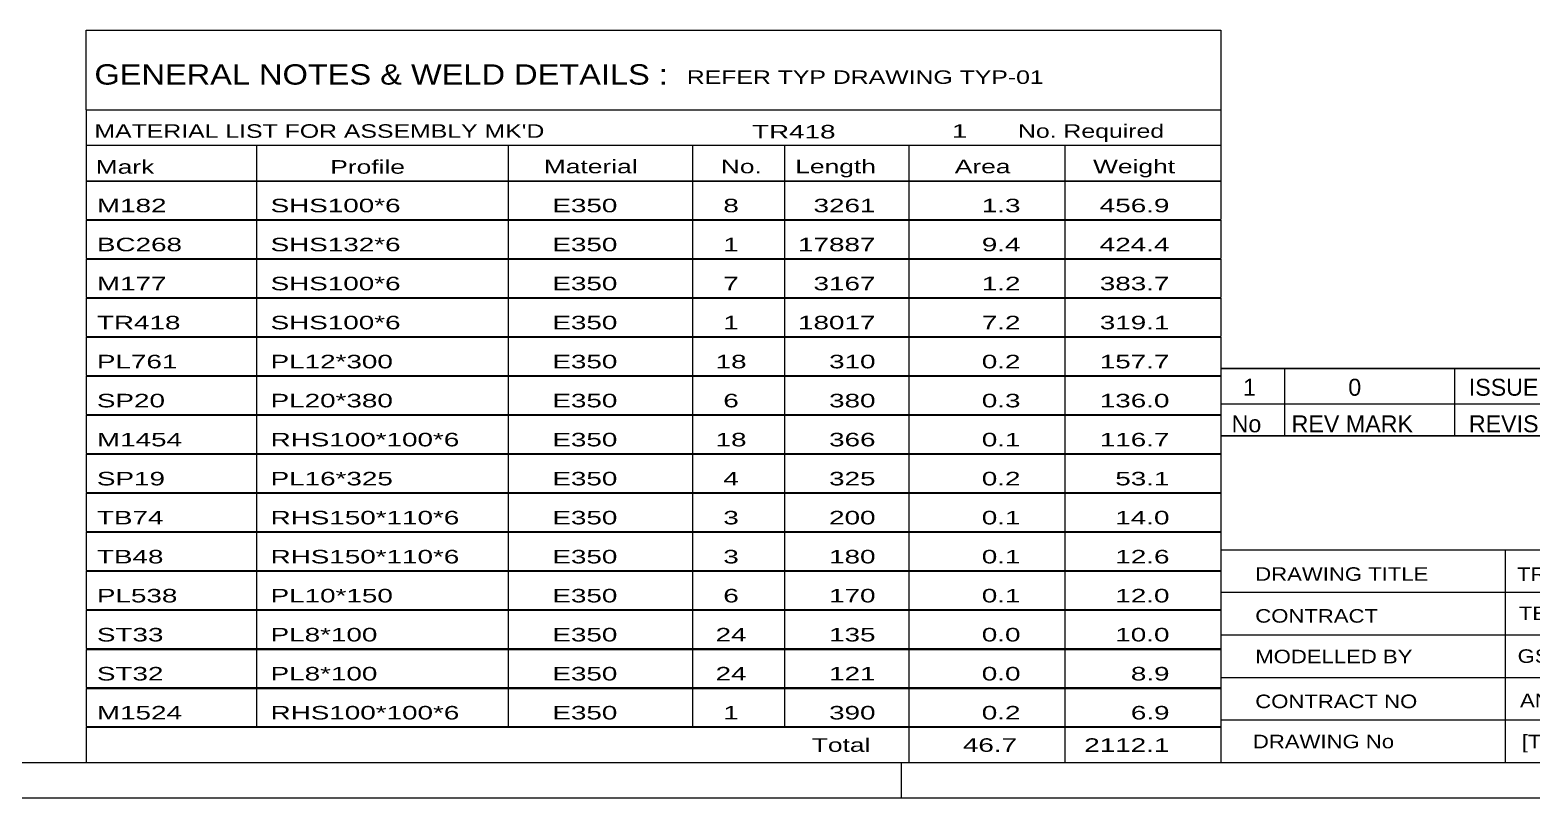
# Model space of a CAD drawing. Header units: millimetres. Extents: x -111 to 730, y -414 to 180.
# Drawn here: x 397.6 to 609.4, y -413.8 to -305.6 of the extents above; entities that cross this region are included whole.
import ezdxf

# ---------------------------------------------------------------- set-up
doc = ezdxf.new("R2010")
doc.units = ezdxf.units.MM
doc.styles.add('Arial Narrow', font='ARIALN.TTF', dxfattribs={"height": 0.2})

# ---------------------------------------------------------------- blocks, each defined once
blk = doc.blocks.new('Unknown-717263172-16075')
at = {"color": 7, "linetype": 'Continuous'}
for p, q in [((405.5, -305.58), (565.5, -305.58)), ((405.5, -316.83), (405.5, -305.58)), ((565.5, -305.58), (565.5, -316.83)), ((405.5, -316.83), (565.5, -316.83)), ((405.5, -316.83), (405.5, -321.83)), ((565.5, -316.83), (565.5, -321.83)), ((405.5, -321.83), (565.5, -321.83)), ((405.5, -321.83), (405.5, -326.83)), ((429.5, -321.83), (429.5, -326.83)), ((465, -321.83), (465, -326.83)), ((491, -321.83), (491, -326.83)), ((504, -321.83), (504, -326.83)), ((521.5, -321.83), (521.5, -326.83)), ((543.5, -321.83), (543.5, -326.83)), ((565.5, -321.83), (565.5, -326.83)), ((405.5, -326.83), (565.5, -326.83)), ((405.5, -326.88), (405.5, -332.28)), ((405.5, -326.88), (565.5, -326.88)), ((429.5, -326.83), (429.5, -332.33)), ((465, -326.83), (465, -332.33)), ((491, -326.83), (491, -332.33)), ((504, -326.83), (504, -332.33)), ((521.5, -326.83), (521.5, -332.33)), ((543.5, -326.83), (543.5, -332.33)), ((565.5, -326.88), (565.5, -332.28)), ((405.5, -332.28), (565.5, -332.28)), ((405.5, -332.38), (405.5, -337.78)), ((405.5, -332.38), (565.5, -332.38)), ((429.5, -332.33), (429.5, -337.83)), ((465, -332.33), (465, -337.83)), ((491, -332.33), (491, -337.83)), ((504, -332.33), (504, -337.83)), ((521.5, -332.33), (521.5, -337.83)), ((543.5, -332.33), (543.5, -337.83)), ((565.5, -332.38), (565.5, -337.78)), ((405.5, -337.78), (565.5, -337.78)), ((405.5, -337.88), (405.5, -343.28)), ((405.5, -337.88), (565.5, -337.88)), ((429.5, -337.83), (429.5, -343.33)), ((465, -337.83), (465, -343.33)), ((491, -337.83), (491, -343.33)), ((504, -337.83), (504, -343.33)), ((521.5, -337.83), (521.5, -343.33)), ((543.5, -337.83), (543.5, -343.33)), ((565.5, -337.88), (565.5, -343.28)), ((405.5, -343.28), (565.5, -343.28)), ((405.5, -343.38), (405.5, -348.78)), ((405.5, -343.38), (565.5, -343.38)), ((429.5, -343.33), (429.5, -348.83)), ((465, -343.33), (465, -348.83)), ((491, -343.33), (491, -348.83)), ((504, -343.33), (504, -348.83)), ((521.5, -343.33), (521.5, -348.83)), ((543.5, -343.33), (543.5, -348.83)), ((565.5, -343.38), (565.5, -348.78)), ((405.5, -348.78), (565.5, -348.78)), ((405.5, -348.88), (405.5, -354.28)), ((405.5, -348.88), (565.5, -348.88)), ((429.5, -348.83), (429.5, -354.33)), ((465, -348.83), (465, -354.33)), ((491, -348.83), (491, -354.33)), ((504, -348.83), (504, -354.33)), ((521.5, -348.83), (521.5, -354.33)), ((543.5, -348.83), (543.5, -354.33)), ((565.5, -348.88), (565.5, -354.28)), ((405.5, -354.28), (565.5, -354.28)), ((405.5, -354.38), (405.5, -359.78)), ((405.5, -354.38), (565.5, -354.38)), ((429.5, -354.33), (429.5, -359.83)), ((465, -354.33), (465, -359.83)), ((491, -354.33), (491, -359.83)), ((504, -354.33), (504, -359.83)), ((521.5, -354.33), (521.5, -359.83)), ((543.5, -354.33), (543.5, -359.83)), ((565.5, -354.38), (565.5, -359.78)), ((405.5, -359.78), (565.5, -359.78)), ((405.5, -359.88), (405.5, -365.28)), ((405.5, -359.88), (565.5, -359.88)), ((429.5, -359.83), (429.5, -365.33)), ((465, -359.83), (465, -365.33)), ((491, -359.83), (491, -365.33)), ((504, -359.83), (504, -365.33)), ((521.5, -359.83), (521.5, -365.33)), ((543.5, -359.83), (543.5, -365.33)), ((565.5, -359.88), (565.5, -365.28)), ((405.5, -365.28), (565.5, -365.28)), ((405.5, -365.38), (405.5, -370.78)), ((405.5, -365.38), (565.5, -365.38)), ((429.5, -365.33), (429.5, -370.83)), ((465, -365.33), (465, -370.83)), ((491, -365.33), (491, -370.83)), ((504, -365.33), (504, -370.83)), ((521.5, -365.33), (521.5, -370.83)), ((543.5, -365.33), (543.5, -370.83)), ((565.5, -365.38), (565.5, -370.78)), ((405.5, -370.78), (565.5, -370.78)), ((405.5, -370.88), (405.5, -376.28)), ((405.5, -370.88), (565.5, -370.88)), ((429.5, -370.83), (429.5, -376.33)), ((465, -370.83), (465, -376.33)), ((491, -370.83), (491, -376.33)), ((504, -370.83), (504, -376.33)), ((521.5, -370.83), (521.5, -376.33)), ((543.5, -370.83), (543.5, -376.33)), ((565.5, -370.88), (565.5, -376.28)), ((405.5, -376.28), (565.5, -376.28)), ((405.5, -376.38), (405.5, -381.78)), ((405.5, -376.38), (565.5, -376.38)), ((429.5, -376.33), (429.5, -381.83)), ((465, -376.33), (465, -381.83)), ((491, -376.33), (491, -381.83)), ((504, -376.33), (504, -381.83)), ((521.5, -376.33), (521.5, -381.83)), ((543.5, -376.33), (543.5, -381.83)), ((565.5, -376.38), (565.5, -381.78)), ((405.5, -381.78), (565.5, -381.78)), ((405.5, -381.88), (405.5, -387.28)), ((405.5, -381.88), (565.5, -381.88)), ((429.5, -381.83), (429.5, -387.33)), ((465, -381.83), (465, -387.33)), ((491, -381.83), (491, -387.33)), ((504, -381.83), (504, -387.33)), ((521.5, -381.83), (521.5, -387.33)), ((543.5, -381.83), (543.5, -387.33)), ((565.5, -381.88), (565.5, -387.28)), ((405.5, -387.28), (565.5, -387.28)), ((405.5, -387.38), (405.5, -392.78)), ((405.5, -387.38), (565.5, -387.38)), ((429.5, -387.33), (429.5, -392.83)), ((465, -387.33), (465, -392.83)), ((491, -387.33), (491, -392.83)), ((504, -387.33), (504, -392.83)), ((521.5, -387.33), (521.5, -392.83)), ((543.5, -387.33), (543.5, -392.83)), ((565.5, -387.38), (565.5, -392.78)), ((405.5, -392.78), (565.5, -392.78)), ((405.5, -392.88), (405.5, -398.28)), ((405.5, -392.88), (565.5, -392.88)), ((429.5, -392.83), (429.5, -398.33)), ((465, -392.83), (465, -398.33)), ((491, -392.83), (491, -398.33)), ((504, -392.83), (504, -398.33)), ((521.5, -392.83), (521.5, -398.33)), ((543.5, -392.83), (543.5, -398.33)), ((565.5, -392.88), (565.5, -398.28)), ((405.5, -398.28), (565.5, -398.28)), ((405.5, -398.38), (405.5, -403.78)), ((405.5, -398.38), (565.5, -398.38)), ((429.5, -398.33), (429.5, -403.83)), ((465, -398.33), (465, -403.83)), ((491, -398.33), (491, -403.83)), ((504, -398.33), (504, -403.83)), ((521.5, -398.33), (521.5, -403.83)), ((543.5, -398.33), (543.5, -403.83)), ((565.5, -398.38), (565.5, -403.78)), ((405.5, -403.78), (565.5, -403.78)), ((405.5, -403.83), (565.5, -403.83)), ((405.5, -403.83), (405.5, -408.83)), ((521.5, -403.83), (521.5, -408.83)), ((543.5, -403.83), (543.5, -408.83)), ((565.5, -403.83), (565.5, -408.83)), ((405.5, -408.83), (565.5, -408.83))]:
    blk.add_line(p, q, dxfattribs=at)
at = {"color": 7, "style": 'Arial Narrow'}
for s, height, width, p in [('GENERAL NOTES & WELD DETAILS :', 2.8633, 1.4, (406.65, -313.27)), ('REFER TYP DRAWING TYP-01', 1.9089, 1.6, (490.2, -313.17)), ("MATERIAL LIST FOR ASSEMBLY MK'D", 1.9089, 1.6, (406.65, -320.77)), ('TR418', 1.909, 1.794707, (499.4, -320.86)), ('1', 1.91, 1.794707, (527.58, -320.77)), ('No. Required', 1.9089, 1.6, (536.91, -320.77)), ('Mark', 1.909, 1.7, (406.83, -325.83)), ('Profile', 1.909, 1.7, (439.91, -325.83)), ('Material', 1.909, 1.7, (470.04, -325.77)), ('No.', 1.909, 1.7, (495, -325.77)), ('Length', 1.909, 1.7, (505.5, -325.77)), ('Area', 1.909, 1.7, (528, -325.77)), ('Weight', 1.909, 1.7, (547.5, -325.77))]:
    blk.add_text(s, height=height, dxfattribs=dict(at, width=width)).set_placement(p)
at = {"color": 7, "linetype": 'Continuous', "style": 'Arial Narrow'}
for s, height, width, p in [('M182', 1.909, 1.794707, (407, -331.27)), ('SHS100*6', 1.909, 1.794707, (431.5, -331.27)), ('E350', 1.909, 1.794707, (471.24, -331.27)), ('8', 1.91, 1.794707, (495.35, -331.27)), ('3261', 1.909, 1.794707, (508.08, -331.27)), ('1.3', 1.909, 1.794707, (531.81, -331.27)), ('456.9', 1.909, 1.794707, (548.45, -331.27)), ('BC268', 1.909, 1.794707, (407, -336.77)), ('SHS132*6', 1.909, 1.794707, (431.5, -336.77)), ('E350', 1.909, 1.794707, (471.24, -336.77)), ('1', 1.91, 1.794707, (495.35, -336.77)), ('17887', 1.909, 1.794707, (505.89, -336.77)), ('9.4', 1.909, 1.794707, (531.81, -336.77)), ('424.4', 1.909, 1.794707, (548.45, -336.77)), ('M177', 1.909, 1.794707, (407, -342.27)), ('SHS100*6', 1.909, 1.794707, (431.5, -342.27)), ('E350', 1.909, 1.794707, (471.24, -342.27)), ('7', 1.91, 1.794707, (495.35, -342.27)), ('3167', 1.909, 1.794707, (508.08, -342.27)), ('1.2', 1.909, 1.794707, (531.81, -342.27)), ('383.7', 1.909, 1.794707, (548.45, -342.27)), ('TR418', 1.909, 1.794707, (407, -347.77)), ('SHS100*6', 1.909, 1.794707, (431.5, -347.77)), ('E350', 1.909, 1.794707, (471.24, -347.77)), ('1', 1.91, 1.794707, (495.35, -347.77)), ('18017', 1.909, 1.794707, (505.89, -347.77)), ('7.2', 1.909, 1.794707, (531.81, -347.77)), ('319.1', 1.909, 1.794707, (548.45, -347.77)), ('PL761', 1.909, 1.794707, (407, -353.27)), ('PL12*300', 1.909, 1.794707, (431.5, -353.27)), ('E350', 1.909, 1.794707, (471.24, -353.27)), ('18', 1.909, 1.794707, (494.26, -353.27)), ('310', 1.909, 1.794707, (510.27, -353.27)), ('0.2', 1.909, 1.794707, (531.81, -353.27)), ('157.7', 1.909, 1.794707, (548.45, -353.27)), ('SP20', 1.909, 1.794707, (407, -358.77)), ('PL20*380', 1.909, 1.794707, (431.5, -358.77)), ('E350', 1.909, 1.794707, (471.24, -358.77)), ('6', 1.91, 1.794707, (495.35, -358.77)), ('380', 1.909, 1.794707, (510.27, -358.77)), ('0.3', 1.909, 1.794707, (531.81, -358.77)), ('136.0', 1.909, 1.794707, (548.45, -358.77)), ('M1454', 1.909, 1.794707, (407, -364.27)), ('RHS100*100*6', 1.9089, 1.794707, (431.5, -364.27)), ('E350', 1.909, 1.794707, (471.24, -364.27)), ('18', 1.909, 1.794707, (494.26, -364.27)), ('366', 1.909, 1.794707, (510.27, -364.27)), ('0.1', 1.909, 1.794707, (531.81, -364.27)), ('116.7', 1.909, 1.794707, (548.45, -364.27)), ('SP19', 1.909, 1.794707, (407, -369.77)), ('PL16*325', 1.909, 1.794707, (431.5, -369.77)), ('E350', 1.909, 1.794707, (471.24, -369.77)), ('4', 1.91, 1.794707, (495.35, -369.77)), ('325', 1.909, 1.794707, (510.27, -369.77)), ('0.2', 1.909, 1.794707, (531.81, -369.77)), ('53.1', 1.909, 1.794707, (550.64, -369.77)), ('TB74', 1.909, 1.794707, (407, -375.27)), ('RHS150*110*6', 1.9089, 1.794707, (431.5, -375.27)), ('E350', 1.909, 1.794707, (471.24, -375.27)), ('3', 1.91, 1.794707, (495.35, -375.27)), ('200', 1.909, 1.794707, (510.27, -375.27)), ('0.1', 1.909, 1.794707, (531.81, -375.27)), ('14.0', 1.909, 1.794707, (550.64, -375.27)), ('TB48', 1.909, 1.794707, (407, -380.77)), ('RHS150*110*6', 1.9089, 1.794707, (431.5, -380.77)), ('E350', 1.909, 1.794707, (471.24, -380.77)), ('3', 1.91, 1.794707, (495.35, -380.77)), ('180', 1.909, 1.794707, (510.27, -380.77)), ('0.1', 1.909, 1.794707, (531.81, -380.77)), ('12.6', 1.909, 1.794707, (550.64, -380.77)), ('PL538', 1.909, 1.794707, (407, -386.27)), ('PL10*150', 1.909, 1.794707, (431.5, -386.27)), ('E350', 1.909, 1.794707, (471.24, -386.27)), ('6', 1.91, 1.794707, (495.35, -386.27)), ('170', 1.909, 1.794707, (510.27, -386.27)), ('0.1', 1.909, 1.794707, (531.81, -386.27)), ('12.0', 1.909, 1.794707, (550.64, -386.27)), ('ST33', 1.909, 1.794707, (407, -391.77)), ('PL8*100', 1.909, 1.794707, (431.5, -391.77)), ('E350', 1.909, 1.794707, (471.24, -391.77)), ('24', 1.909, 1.794707, (494.26, -391.77)), ('135', 1.909, 1.794707, (510.27, -391.77)), ('0.0', 1.909, 1.794707, (531.81, -391.77)), ('10.0', 1.909, 1.794707, (550.64, -391.77)), ('ST32', 1.909, 1.794707, (407, -397.27)), ('PL8*100', 1.909, 1.794707, (431.5, -397.27)), ('E350', 1.909, 1.794707, (471.24, -397.27)), ('24', 1.909, 1.794707, (494.26, -397.27)), ('121', 1.909, 1.794707, (510.27, -397.27)), ('0.0', 1.909, 1.794707, (531.81, -397.27)), ('8.9', 1.909, 1.794707, (552.83, -397.27)), ('M1524', 1.909, 1.794707, (407, -402.77)), ('RHS100*100*6', 1.9089, 1.794707, (431.5, -402.77)), ('E350', 1.909, 1.794707, (471.24, -402.77)), ('1', 1.91, 1.794707, (495.35, -402.77)), ('390', 1.909, 1.794707, (510.27, -402.77)), ('0.2', 1.909, 1.794707, (531.81, -402.77)), ('6.9', 1.909, 1.794707, (552.83, -402.77)), ('Total', 1.909, 1.7, (507.83, -407.33)), ('46.7', 1.909, 1.794707, (529.14, -407.33)), ('2112.1', 1.909, 1.794707, (546.26, -407.33))]:
    blk.add_text(s, height=height, dxfattribs=dict(at, width=width)).set_placement(p)
blk = doc.blocks.new('Unknown-717263172-1117')
at = {"color": 5, "linetype": 'Continuous'}
for p, q in [((-105.5, -408.83), (725.5, -408.83)), ((520.5, -413.83), (520.5, -408.83)), ((-110.5, -413.83), (730.5, -413.83))]:
    blk.add_line(p, q, dxfattribs=at)
blk = doc.blocks.new('Unknown-717263172-16074')
at = {"color": 7, "linetype": 'Continuous'}
for p, q in [((565.5, -362.78), (565.5, -408.83)), ((565.5, -362.78), (725.5, -362.78)), ((725.5, -362.83), (725.5, -408.83)), ((565.5, -378.83), (725.5, -378.83)), ((605.64, -378.83), (605.64, -408.83)), ((565.5, -384.83), (725.5, -384.83)), ((707.5, -408.78), (707.5, -384.78)), ((565.5, -390.83), (725.5, -390.83)), ((649.64, -390.83), (649.64, -408.83)), ((565.5, -396.83), (725.5, -396.83)), ((565.5, -402.83), (707.5, -402.83)), ((565.5, -408.83), (725.5, -408.83))]:
    blk.add_line(p, q, dxfattribs=at)
at = {"color": 7, "style": 'Arial Narrow'}
for s, height, width, p in [('DRAWING TITLE', 1.9089, 1.425378, (570.38, -383.22)), ('TRUSS', 1.909, 1.425378, (607.3, -383.24)), ('CONTRACT', 1.909, 1.425378, (570.38, -389.12)), ('TERMINAL BUILDING', 1.9089, 1.425378, (607.55, -388.76)), ('MODELLED BY', 1.9089, 1.425378, (570.38, -394.85)), ('GSK', 1.909, 1.425378, (607.38, -394.79)), ('ISSUED', 1.909, 1.425378, (650.44, -395.19)), ('18.04.2026', 1.909, 1.425378, (667.19, -395.31)), ('CONTRACT NO', 1.9089, 1.425378, (570.38, -401.17)), ('AN-C-1376', 1.909, 1.425378, (607.72, -401.05)), ('SCALE', 1.909, 1.425378, (650.44, -401.18)), ('A1', 6.204, 1.25, (711.74, -406.63)), ('DRAWING No', 1.909, 1.425378, (570.05, -406.83)), ('[TR.418]', 1.909, 1.425378, (607.96, -406.84)), ('REVISION No.', 1.9089, 1.425378, (650.44, -408.06)), ('1', 3.34, 1.5, (687.41, -408.15))]:
    blk.add_text(s, height=height, dxfattribs=dict(at, width=width)).set_placement(p)
at = {"color": 7, "linetype": 'Continuous', "style": 'Arial Narrow'}
for s, height, width, p in [('PH #', 2.1, 1.42538, (712.9, -389.28)), ('105', 2.1, 1.42538, (713.68, -395.18)), ('NTS', 1.909, 1.425378, (667.5, -400.78))]:
    blk.add_text(s, height=height, dxfattribs=dict(at, width=width)).set_placement(p)
blk = doc.blocks.new('Unknown-717263172-16077')
at = {"color": 7, "linetype": 'Continuous'}
for p, q in [((565.5, -353.28), (725.5, -353.28)), ((725.5, -353.28), (565.5, -353.28)), ((565.5, -353.28), (565.5, -358.28)), ((574.5, -353.28), (574.5, -358.28)), ((598.5, -353.28), (598.5, -358.28)), ((695.5, -353.28), (695.5, -358.28)), ((725.5, -353.28), (725.5, -358.28)), ((565.5, -358.28), (725.5, -358.28)), ((565.5, -358.28), (565.5, -362.78)), ((565.5, -358.28), (725.5, -358.28)), ((574.5, -358.28), (574.5, -362.78)), ((598.5, -358.28), (598.5, -362.78)), ((695.5, -358.28), (695.5, -362.78)), ((725.5, -358.28), (725.5, -362.78)), ((725.5, -362.78), (565.5, -362.78))]:
    blk.add_line(p, q, dxfattribs=at)
at = {"color": 7, "linetype": 'Continuous', "style": 'Arial Narrow'}
for s, height, width, p in [('1', 2.39, 1.196471, (568.65, -357.13)), ('0', 2.39, 1.196471, (583.5, -357.13)), ('ISSUED FOR CONSTRUCTION', 2.3861, 1.196471, (600.5, -357.13)), ('18.04.2026', 2.386, 1.196471, (701.5, -357.13)), ('No', 2.386, 1.2, (567.04, -362.28)), ('REV MARK', 2.386, 1.2, (575.5, -362.28)), ('REVISION DESCRIPTION', 2.3861, 1.2, (600.5, -362.28)), ('REV. DATE', 2.386, 1.2, (700.78, -362.28))]:
    blk.add_text(s, height=height, dxfattribs=dict(at, width=width)).set_placement(p)

msp = doc.modelspace()

# ---------------------------------------------------------------- block references
for name in ['Unknown-717263172-1117', 'Unknown-717263172-16075', 'Unknown-717263172-16077', 'Unknown-717263172-16074']:
    msp.add_blockref(name, (0, 0))

doc.saveas('drawing.dxf')
